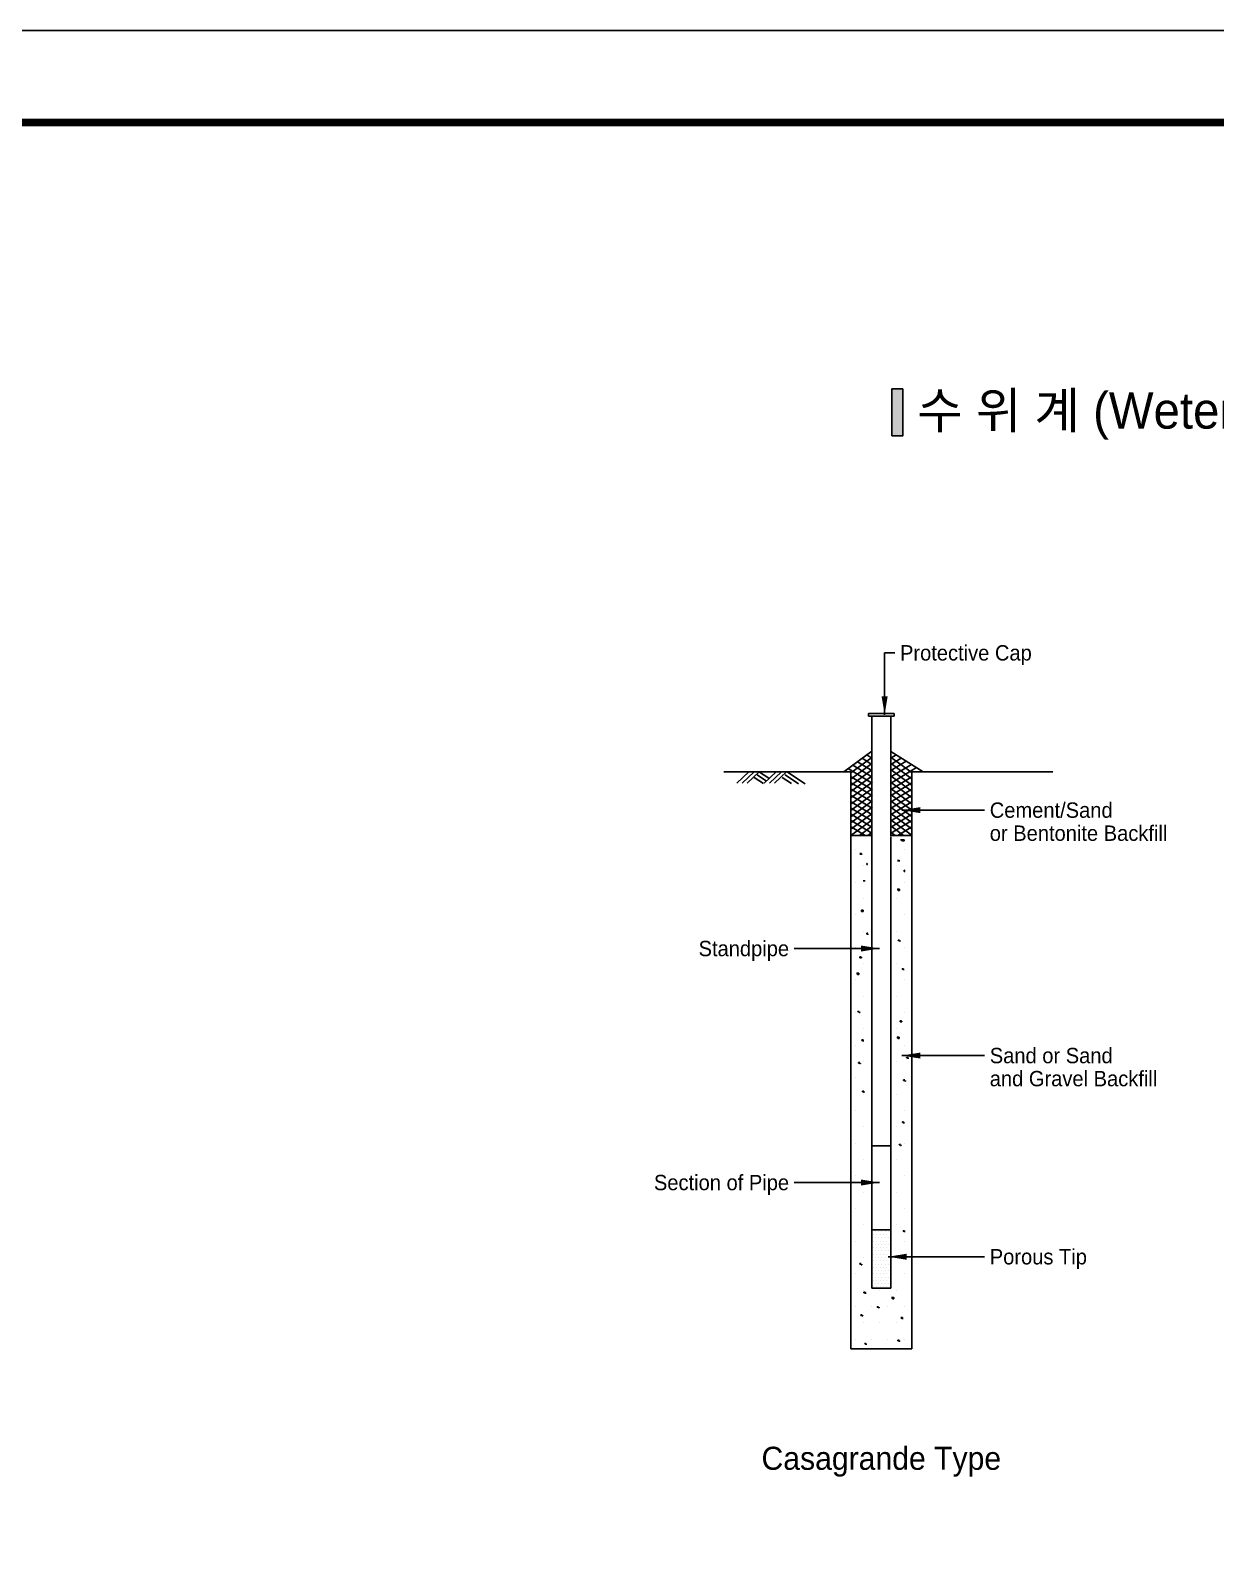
# Model space of a CAD drawing. Header units: millimetres. Extents: x 1073475 to 2890243, y -1340830 to -367733.
# Drawn here: x 2784307 to 2786621, y -370703 to -367733 of the extents above; entities that cross this region are included whole.
import ezdxf
from ezdxf.enums import TextEntityAlignment as Align

# ---------------------------------------------------------------- set-up
doc = ezdxf.new("R2010")
doc.units = ezdxf.units.MM
doc.header["$LTSCALE"] = 50
for name, color, linetype in [('11', 11, 'Continuous'), ('A-SYM', 7, 'Continuous'), ('C-1', 1, 'Continuous'), ('C-DIM', 7, 'Continuous'), ('C-TT', 9, 'Continuous'), ('TEX', 3, 'Continuous'), ('TEXT', 3, 'Continuous'), ('TITLE-2', 3, 'Continuous')]:
    doc.layers.add(name, color=color, linetype=linetype)
doc.styles.add('RXHG', font='arial.ttf')
doc.styles.add('돋움', font='')
doc.styles.get('돋움').set_extended_font_data('Dotum')
doc.dimstyles.new('SAM-LE-LE-상', dxfattribs={"dimscale": 0.1, "dimtxt": 300, "dimasz": 360, "dimexe": 70, "dimexo": 0, "dimgap": 100, "dimtad": 1, "dimdec": 0, "dimzin": 0, "dimdsep": 46, "dimlunit": 6, "dimtxsty": '돋움', "dimblk": 'NONE', "dimcen": 100, "dimclrd": 8, "dimclre": 8, "dimclrt": 256, "dimadec": 0, "dimazin": 0, "dimtfac": 1, "dimtdec": 0, "dimtix": 1, "dimtmove": 2, "dimatfit": 3, "dimfxl": 70, "dimtolj": 1, "dimtzin": 0, "dimlwd": -1, "dimlwe": -1, "dimarcsym": 0})

# ---------------------------------------------------------------- blocks, each defined once
blk = doc.blocks.new('dbox')
at = {"layer": '11'}
blk.add_line((4288, 57600), (81088, 57600), dxfattribs=at)
at = {"layer": '11', "const_width": 150}
blk.add_lwpolyline([(81088, 1800), (4288, 1800), (4288, 57600), (81088, 57600)], close=True, dxfattribs=at)
at = {"layer": 'TEXT', "color": 7}
blk.add_line((0, 59400), (84100, 59400), dxfattribs=at)
at = {"layer": 'TEX', "color": 6, "linetype": 'Continuous', "style": 'RXHG', "width": 1}
for tag, p in [('일자', (76628, 15972)), ('축척', (76628, 13925)), ('설계번호', (76684, 12170))]:
    blk.add_attdef(tag, p, '', height=300, dxfattribs=at)
at = {"layer": 'TEX', "color": 7, "linetype": 'Continuous', "style": 'RXHG', "width": 1}
blk.add_attdef('파일명', (81840, 4453), '', height=300, rotation=90, dxfattribs=at)
at = {"layer": 'TEX', "linetype": 'Continuous', "style": 'RXHG', "width": 1}
for tag, p in [('도면명-1', (77799, 3389)), ('도면명-2', (77799, 2662))]:
    blk.add_attdef(tag, text='', height=400, dxfattribs=at).set_placement(p, align=Align.CENTER)
blk = doc.blocks.new('*X58')
at = {"color": 0}
for p, q in [((7.8125, 10.625), (7.8125, 10.625)), ((8.125, 10.625), (8.125, 10.625)), ((8.75, 10.625), (8.75, 10.625)), ((7.96875, 10.3125), (7.96875, 10.3125)), ((8.59375, 10.3125), (8.59375, 10.3125)), ((7.8125, 10), (7.8125, 10)), ((8.125, 10), (8.125, 10)), ((8.75, 10), (8.75, 10)), ((7.96875, 9.6875), (7.96875, 9.6875)), ((8.59375, 9.6875), (8.59375, 9.6875)), ((7.8125, 9.375), (7.8125, 9.375)), ((8.125, 9.375), (8.125, 9.375)), ((8.75, 9.375), (8.75, 9.375)), ((7.96875, 9.0625), (7.96875, 9.0625)), ((8.59375, 9.0625), (8.59375, 9.0625)), ((7.8125, 8.75), (7.8125, 8.75)), ((8.125, 8.75), (8.125, 8.75)), ((8.75, 8.75), (8.75, 8.75)), ((7.96875, 8.4375), (7.96875, 8.4375)), ((8.59375, 8.4375), (8.59375, 8.4375)), ((7.8125, 8.125), (7.8125, 8.125)), ((8.125, 8.125), (8.125, 8.125)), ((8.75, 8.125), (8.75, 8.125)), ((7.96875, 7.8125), (7.96875, 7.8125)), ((8.59375, 7.8125), (8.59375, 7.8125)), ((7.8125, 7.5), (7.8125, 7.5)), ((8.125, 7.5), (8.125, 7.5)), ((8.75, 7.5), (8.75, 7.5)), ((7.96875, 7.1875), (7.96875, 7.1875)), ((8.59375, 7.1875), (8.59375, 7.1875)), ((7.8125, 6.875), (7.8125, 6.875)), ((8.125, 6.875), (8.125, 6.875)), ((8.75, 6.875), (8.75, 6.875)), ((7.96875, 6.5625), (7.96875, 6.5625)), ((8.59375, 6.5625), (8.59375, 6.5625)), ((7.8125, 6.25), (7.8125, 6.25)), ((8.125, 6.25), (8.125, 6.25)), ((8.75, 6.25), (8.75, 6.25)), ((7.96875, 5.9375), (7.96875, 5.9375)), ((8.59375, 5.9375), (8.59375, 5.9375)), ((7.8125, 5.625), (7.8125, 5.625)), ((8.125, 5.625), (8.125, 5.625)), ((8.75, 5.625), (8.75, 5.625)), ((7.96875, 5.3125), (7.96875, 5.3125)), ((8.59375, 5.3125), (8.59375, 5.3125)), ((7.8125, 5), (7.8125, 5)), ((8.125, 5), (8.125, 5)), ((8.75, 5), (8.75, 5)), ((7.96875, 4.6875), (7.96875, 4.6875)), ((8.59375, 4.6875), (8.59375, 4.6875)), ((7.8125, 4.375), (7.8125, 4.375)), ((8.125, 4.375), (8.125, 4.375)), ((8.75, 4.375), (8.75, 4.375)), ((7.96875, 4.0625), (7.96875, 4.0625)), ((8.59375, 4.0625), (8.59375, 4.0625)), ((7.8125, 3.75), (7.8125, 3.75)), ((8.125, 3.75), (8.125, 3.75)), ((8.75, 3.75), (8.75, 3.75)), ((7.96875, 3.4375), (7.96875, 3.4375)), ((8.59375, 3.4375), (8.59375, 3.4375)), ((7.8125, 3.125), (7.8125, 3.125)), ((8.125, 3.125), (8.125, 3.125)), ((8.75, 3.125), (8.75, 3.125)), ((7.96875, 2.8125), (7.96875, 2.8125)), ((8.59375, 2.8125), (8.59375, 2.8125)), ((7.8125, 2.5), (7.8125, 2.5)), ((8.125, 2.5), (8.125, 2.5)), ((8.75, 2.5), (8.75, 2.5)), ((7.96875, 2.1875), (7.96875, 2.1875)), ((8.28125, 2.1875), (8.28125, 2.1875)), ((8.59375, 2.1875), (8.59375, 2.1875)), ((7.8125, 1.875), (7.8125, 1.875)), ((8.125, 1.875), (8.125, 1.875)), ((8.4375, 1.875), (8.4375, 1.875)), ((8.75, 1.875), (8.75, 1.875)), ((7.96875, 1.5625), (7.96875, 1.5625)), ((8.28125, 1.5625), (8.28125, 1.5625)), ((8.59375, 1.5625), (8.59375, 1.5625)), ((7.8125, 1.25), (7.8125, 1.25)), ((8.125, 1.25), (8.125, 1.25)), ((8.4375, 1.25), (8.4375, 1.25)), ((8.75, 1.25), (8.75, 1.25))]:
    blk.add_line(p, q, dxfattribs=at)
blk = doc.blocks.new('*X59')
at = {"color": 0}
for p, q in [((6.71875, 3.3125), (6.71875, 3.3125)), ((6.75, 3.25), (6.75, 3.25)), ((6.78125, 3.3125), (6.78125, 3.3125)), ((6.8125, 3.25), (6.8125, 3.25)), ((6.84375, 3.3125), (6.84375, 3.3125)), ((6.875, 3.25), (6.875, 3.25)), ((6.90625, 3.3125), (6.90625, 3.3125)), ((6.9375, 3.25), (6.9375, 3.25)), ((6.96875, 3.3125), (6.96875, 3.3125)), ((7, 3.25), (7, 3.25)), ((7.03125, 3.3125), (7.03125, 3.3125)), ((7.0625, 3.25), (7.0625, 3.25)), ((6.71875, 3.1875), (6.71875, 3.1875)), ((6.71875, 3.0625), (6.71875, 3.0625)), ((6.71875, 2.9375), (6.71875, 2.9375)), ((6.75, 3.125), (6.75, 3.125)), ((6.75, 3), (6.75, 3)), ((6.78125, 3.1875), (6.78125, 3.1875)), ((6.78125, 3.0625), (6.78125, 3.0625)), ((6.78125, 2.9375), (6.78125, 2.9375)), ((6.8125, 3.125), (6.8125, 3.125)), ((6.8125, 3), (6.8125, 3)), ((6.84375, 3.1875), (6.84375, 3.1875)), ((6.84375, 3.0625), (6.84375, 3.0625)), ((6.84375, 2.9375), (6.84375, 2.9375)), ((6.875, 3.125), (6.875, 3.125)), ((6.875, 3), (6.875, 3)), ((6.90625, 3.1875), (6.90625, 3.1875)), ((6.90625, 3.0625), (6.90625, 3.0625)), ((6.90625, 2.9375), (6.90625, 2.9375)), ((6.9375, 3.125), (6.9375, 3.125)), ((6.9375, 3), (6.9375, 3)), ((6.96875, 3.1875), (6.96875, 3.1875)), ((6.96875, 3.0625), (6.96875, 3.0625)), ((6.96875, 2.9375), (6.96875, 2.9375)), ((7, 3.125), (7, 3.125)), ((7, 3), (7, 3)), ((7.03125, 3.1875), (7.03125, 3.1875)), ((7.03125, 3.0625), (7.03125, 3.0625)), ((7.03125, 2.9375), (7.03125, 2.9375)), ((7.0625, 3.125), (7.0625, 3.125)), ((7.0625, 3), (7.0625, 3)), ((6.71875, 2.8125), (6.71875, 2.8125)), ((6.71875, 2.6875), (6.71875, 2.6875)), ((6.75, 2.875), (6.75, 2.875)), ((6.75, 2.75), (6.75, 2.75)), ((6.75, 2.625), (6.75, 2.625)), ((6.78125, 2.8125), (6.78125, 2.8125)), ((6.78125, 2.6875), (6.78125, 2.6875)), ((6.8125, 2.875), (6.8125, 2.875)), ((6.8125, 2.75), (6.8125, 2.75)), ((6.8125, 2.625), (6.8125, 2.625)), ((6.84375, 2.8125), (6.84375, 2.8125)), ((6.84375, 2.6875), (6.84375, 2.6875)), ((6.875, 2.875), (6.875, 2.875)), ((6.875, 2.75), (6.875, 2.75)), ((6.875, 2.625), (6.875, 2.625)), ((6.90625, 2.8125), (6.90625, 2.8125)), ((6.90625, 2.6875), (6.90625, 2.6875)), ((6.9375, 2.875), (6.9375, 2.875)), ((6.9375, 2.75), (6.9375, 2.75)), ((6.9375, 2.625), (6.9375, 2.625)), ((6.96875, 2.8125), (6.96875, 2.8125)), ((6.96875, 2.6875), (6.96875, 2.6875)), ((7, 2.875), (7, 2.875)), ((7, 2.75), (7, 2.75)), ((7, 2.625), (7, 2.625)), ((7.03125, 2.8125), (7.03125, 2.8125)), ((7.03125, 2.6875), (7.03125, 2.6875)), ((7.0625, 2.875), (7.0625, 2.875)), ((7.0625, 2.75), (7.0625, 2.75)), ((7.0625, 2.625), (7.0625, 2.625)), ((6.71875, 2.5625), (6.71875, 2.5625)), ((6.71875, 2.4375), (6.71875, 2.4375)), ((6.75, 2.5), (6.75, 2.5)), ((6.75, 2.375), (6.75, 2.375)), ((6.78125, 2.5625), (6.78125, 2.5625)), ((6.78125, 2.4375), (6.78125, 2.4375)), ((6.8125, 2.5), (6.8125, 2.5)), ((6.8125, 2.375), (6.8125, 2.375)), ((6.84375, 2.5625), (6.84375, 2.5625)), ((6.84375, 2.4375), (6.84375, 2.4375)), ((6.875, 2.5), (6.875, 2.5)), ((6.875, 2.375), (6.875, 2.375)), ((6.90625, 2.5625), (6.90625, 2.5625)), ((6.90625, 2.4375), (6.90625, 2.4375)), ((6.9375, 2.5), (6.9375, 2.5)), ((6.9375, 2.375), (6.9375, 2.375)), ((6.96875, 2.5625), (6.96875, 2.5625)), ((6.96875, 2.4375), (6.96875, 2.4375)), ((7, 2.5), (7, 2.5)), ((7, 2.375), (7, 2.375)), ((7.03125, 2.5625), (7.03125, 2.5625)), ((7.03125, 2.4375), (7.03125, 2.4375)), ((7.0625, 2.5), (7.0625, 2.5)), ((7.0625, 2.375), (7.0625, 2.375)), ((6.71875, 2.3125), (6.71875, 2.3125)), ((6.75, 2.25), (6.75, 2.25)), ((6.78125, 2.3125), (6.78125, 2.3125)), ((6.8125, 2.25), (6.8125, 2.25)), ((6.84375, 2.3125), (6.84375, 2.3125)), ((6.875, 2.25), (6.875, 2.25)), ((6.90625, 2.3125), (6.90625, 2.3125)), ((6.9375, 2.25), (6.9375, 2.25)), ((6.96875, 2.3125), (6.96875, 2.3125)), ((7, 2.25), (7, 2.25)), ((7.03125, 2.3125), (7.03125, 2.3125)), ((7.0625, 2.25), (7.0625, 2.25))]:
    blk.add_line(p, q, dxfattribs=at)
blk = doc.blocks.new('_None')

msp = doc.modelspace()

# ---------------------------------------------------------------- hatches: boundary and pattern name
at = {"layer": 'A-SYM'}
msp.add_hatch(color=2, dxfattribs=at).paths.add_polyline_path([(2786010.5, -368432.7), (2785989.2, -368432.7), (2785989.2, -368524.6), (2786010.5, -368524.6)])

# ---------------------------------------------------------------- linework, layer by layer
at = {"layer": 'A-SYM', "color": 2}
msp.add_lwpolyline([(2786010.5, -368432.7), (2785989.2, -368432.7), (2785989.2, -368524.6), (2786010.5, -368524.6)], close=True, dxfattribs=at)
at = {"layer": 'C-1'}
for p, q in [((2785943.2, -369066.7), (2785943.2, -369071.8)), ((2785943.2, -369066.7), (2785993.3, -369066.7)), ((2785943.2, -369071.8), (2785993.3, -369071.8)), ((2785950.1, -369071.8), (2785950.1, -369306.5)), ((2785986.8, -369071.8), (2785986.8, -369304.9)), ((2785993.3, -369066.7), (2785993.3, -369071.8)), ((2785895, -369180.4), (2785949.9, -369140.2)), ((2785986.8, -369141.1), (2786050.4, -369180.4)), ((2785908.8, -369182.5), (2785949.9, -369152.4)), ((2785908.8, -369194.8), (2785949.9, -369164.6)), ((2785912.6, -369167.5), (2785950.1, -369190.6)), ((2785921.7, -369160.8), (2785950.1, -369178.3)), ((2785930.8, -369154.2), (2785950.1, -369166.1)), ((2785939.8, -369147.5), (2785950.1, -369153.8)), ((2785997.6, -369147.5), (2785987.3, -369153.8)), ((2786007.3, -369153.8), (2785987.3, -369166.1)), ((2786017.2, -369159.9), (2785987.3, -369178.3)), ((2786027.1, -369166), (2785987.3, -369190.6)), ((2786028.6, -369182.5), (2785987.5, -369152.4)), ((2786028.6, -369194.8), (2785987.5, -369164.6)), ((2785661, -369180.4), (2785908.8, -369180.4)), ((2785709.7, -369180.5), (2785686.3, -369202.7)), ((2785719.9, -369180.5), (2785696.5, -369202.7)), ((2785730.1, -369180.5), (2785706.7, -369202.7)), ((2785720.1, -369191.6), (2785738.3, -369203.5)), ((2785725.9, -369186.8), (2785744.1, -369198.7)), ((2785730.5, -369181.3), (2785748.7, -369193.2)), ((2785763, -369180.5), (2785739.6, -369202.7)), ((2785773.2, -369180.5), (2785749.8, -369202.7)), ((2785783.4, -369180.5), (2785760, -369202.7)), ((2785774.7, -369191.6), (2785792.9, -369203.5)), ((2785780.5, -369186.8), (2785806.4, -369203.8)), ((2785785.1, -369181.3), (2785819.5, -369203.8)), ((2785903.6, -369174.1), (2785950.9, -369203.3)), ((2785908.8, -369207), (2785949.9, -369176.9)), ((2785908.8, -369180.4), (2785908.8, -369304.9)), ((2785908.8, -369219.2), (2785949.9, -369189.1)), ((2785909.6, -369190.1), (2785950.9, -369215.6)), ((2786037, -369172.1), (2785986.5, -369203.3)), ((2786027.8, -369190.1), (2785986.5, -369215.6)), ((2786028.6, -369207), (2785987.5, -369176.9)), ((2786028.6, -369219.2), (2785987.5, -369189.1)), ((2786028.1, -369180.4), (2786028.1, -369304.9)), ((2786028.1, -369180.4), (2786303.4, -369180.4)), ((2785908.8, -369231.5), (2785949.9, -369201.4)), ((2785908.8, -369243.7), (2785949.9, -369213.6)), ((2785908.8, -369256), (2785949.9, -369225.8)), ((2785909.6, -369202.3), (2785950.9, -369227.8)), ((2785909.6, -369214.6), (2785950.9, -369240.1)), ((2785909.6, -369226.8), (2785950.9, -369252.3)), ((2786027.8, -369202.3), (2785986.5, -369227.8)), ((2786027.8, -369214.6), (2785986.5, -369240.1)), ((2786027.8, -369226.8), (2785986.5, -369252.3)), ((2786028.6, -369231.5), (2785987.5, -369201.4)), ((2786028.6, -369243.7), (2785987.5, -369213.6)), ((2786028.6, -369256), (2785987.5, -369225.8)), ((2785908.8, -369268.2), (2785949.9, -369238.1)), ((2785908.8, -369280.4), (2785949.9, -369250.3)), ((2785909.6, -369239.1), (2785950.1, -369264)), ((2785909.6, -369251.3), (2785950.1, -369276.2)), ((2786027.8, -369239.1), (2785986.5, -369264.5)), ((2786027.8, -369251.3), (2785986.5, -369276.8)), ((2786028.6, -369268.2), (2785987.5, -369238.1)), ((2786028.6, -369280.4), (2785987.5, -369250.3)), ((2785908.8, -369292.7), (2785949.9, -369262.6)), ((2785908.8, -369304.9), (2785949.9, -369274.8)), ((2785909.6, -369263.5), (2785950.1, -369288.5)), ((2785909.6, -369275.8), (2785950.1, -369300.7)), ((2785909.6, -369288), (2785937, -369304.9)), ((2785925.5, -369304.9), (2785949.9, -369287)), ((2786027.8, -369263.5), (2785986.5, -369289)), ((2786027.8, -369275.8), (2785986.5, -369301.3)), ((2786028.6, -369292.7), (2785987.5, -369262.6)), ((2786028.6, -369304.9), (2785987.5, -369274.8)), ((2786011.9, -369304.9), (2785987.5, -369287)), ((2786027.8, -369288), (2786000.4, -369304.9)), ((2785908.8, -369304.9), (2785908.8, -370307.2)), ((2785908.8, -369304.9), (2785950.1, -369304.9)), ((2785942.2, -369304.9), (2785949.9, -369299.3)), ((2785950.1, -369304.9), (2785950.1, -370188.5)), ((2785986.8, -369304.9), (2785986.8, -369306.9)), ((2785986.8, -369304.9), (2786028.1, -369304.9)), ((2785986.8, -369308.4), (2785986.8, -370188.5)), ((2786028.6, -369304.9), (2785987.3, -369304.9)), ((2785995.2, -369304.9), (2785987.5, -369299.3)), ((2786006.1, -369313.5), (2786008.5, -369313.5)), ((2786008.5, -369313.5), (2786006.1, -369313.5)), ((2786008.5, -369313.5), (2786008.5, -369315.6)), ((2786008.5, -369315.6), (2786010.8, -369315.6)), ((2786010.8, -369313.5), (2786009.1, -369313.5)), ((2786013.2, -369313.5), (2786010.8, -369313.5)), ((2786010.8, -369315.6), (2786013.2, -369315.6)), ((2786013.2, -369315.6), (2786013.2, -369313.5)), ((2786028.1, -369304.9), (2786028.1, -370307.2)), ((2786028.1, -369304.9), (2786028.1, -369306.9)), ((2785926.6, -369340.2), (2785928.3, -369340.2)), ((2785928.3, -369341.2), (2785926.6, -369341.2)), ((2785928.3, -369340.2), (2785929.9, -369340.2)), ((2785929.9, -369341.2), (2785928.3, -369341.2)), ((2785929.9, -369340.2), (2785929.9, -369341.2)), ((2785931.3, -369341.2), (2785929.9, -369341.2)), ((2785929.9, -369341.2), (2785931.3, -369341.2)), ((2785940.2, -369359.5), (2785940.7, -369359.5)), ((2785940.2, -369361.5), (2785940.2, -369359.5)), ((2785941.6, -369361.5), (2785940.2, -369361.5)), ((2785940.7, -369359.5), (2785940.7, -369361.5)), ((2785940.7, -369361.5), (2785941.6, -369361.5)), ((2785999.7, -369353.7), (2786001.4, -369353.7)), ((2786001.4, -369354.7), (2785999.7, -369354.7)), ((2786001.4, -369353.7), (2786003, -369353.7)), ((2786003, -369354.7), (2786001.4, -369354.7)), ((2786003, -369353.7), (2786003, -369354.7)), ((2786003, -369354.7), (2786004.4, -369354.7)), ((2786004.4, -369354.7), (2786003, -369354.7)), ((2786013.3, -369375), (2786013.3, -369372.9)), ((2786013.3, -369372.9), (2786013.8, -369372.9)), ((2786014.6, -369375), (2786013.3, -369375)), ((2786013.8, -369372.9), (2786013.8, -369375)), ((2786013.8, -369375), (2786014.6, -369375)), ((2785933, -369393.3), (2785936, -369393.3)), ((2785936, -369393.3), (2785935.5, -369393.3)), ((2785936, -369394), (2785936, -369393.3)), ((2785936, -369393.3), (2785936, -369394)), ((2785999.1, -369410.5), (2786001.3, -369410.5)), ((2786001.3, -369410.5), (2785999.1, -369410.5)), ((2786001.3, -369409.5), (2785999.7, -369409.5)), ((2786003.8, -369409.5), (2786001.3, -369409.5)), ((2786001.3, -369410.5), (2786001.3, -369412.2)), ((2786001.3, -369412.2), (2786003.8, -369412.2)), ((2786003.8, -369412.2), (2786003.8, -369409.5)), ((2785929.9, -369450.7), (2785929.9, -369453.4)), ((2785932.1, -369450.7), (2785929.9, -369450.7)), ((2785929.9, -369453.4), (2785933, -369453.4)), ((2785933, -369450.7), (2785932.1, -369450.7)), ((2785933, -369453.4), (2785933, -369450.7)), ((2785940.2, -369495.7), (2785940.2, -369497.7)), ((2785942.4, -369495.7), (2785940.2, -369495.7)), ((2785942.4, -369498.7), (2785942.4, -369496.7)), ((2785940.2, -369497.7), (2785942.4, -369497.7)), ((2785942.4, -369497.7), (2785942.4, -369498.7)), ((2786001.3, -369509.2), (2786001.3, -369510.2)), ((2786003.8, -369509.2), (2786001.3, -369509.2)), ((2786001.3, -369510.2), (2786003.8, -369510.2)), ((2786003.8, -369510.2), (2786003.8, -369511.2)), ((2786003.8, -369511.2), (2786005.2, -369511.2)), ((2786005.2, -369511.2), (2786005.2, -369510.2)), ((2785926.6, -369542), (2785926.6, -369543.7)), ((2785928.3, -369542), (2785926.6, -369542)), ((2785926.6, -369543.7), (2785928.3, -369543.7)), ((2785928.3, -369542.7), (2785928.3, -369541)), ((2785929.9, -369542.7), (2785928.3, -369542.7)), ((2785928.3, -369543.7), (2785929.9, -369543.7)), ((2785929.9, -369543.7), (2785929.9, -369542.7)), ((2785922, -369574.6), (2785919.8, -369574.6)), ((2785919.8, -369574.6), (2785922, -369574.6)), ((2785922, -369573.6), (2785920.3, -369573.6)), ((2785924.5, -369573.6), (2785922, -369573.6)), ((2785922, -369574.6), (2785922, -369576.3)), ((2785922, -369576.3), (2785924.5, -369576.3)), ((2785924.5, -369576.3), (2785924.5, -369573.6)), ((2786009.1, -369565), (2786009.1, -369566)), ((2786011.6, -369565), (2786009.1, -369565)), ((2786009.1, -369566), (2786010.8, -369566)), ((2786010.8, -369566), (2786010.8, -369566.7)), ((2786010.8, -369566.7), (2786012.4, -369566.7)), ((2786011.6, -369566.7), (2786011.6, -369565)), ((2786012.4, -369566.7), (2786011.6, -369566.7)), ((2786013.2, -369566.7), (2786011.6, -369566.7)), ((2785924.9, -369648.4), (2785922.4, -369648.4)), ((2785922.4, -369648.4), (2785922.4, -369649.4)), ((2785922.4, -369649.4), (2785924.9, -369649.4)), ((2785924.9, -369649.4), (2785924.9, -369650.5)), ((2785924.9, -369650.5), (2785926.3, -369650.5)), ((2785926.3, -369650.5), (2785926.3, -369649.4)), ((2786007.2, -369666.9), (2786005.5, -369666.9)), ((2786005.5, -369666.9), (2786005.5, -369668.6)), ((2786005.5, -369668.6), (2786007.2, -369668.6)), ((2786007.2, -369667.6), (2786007.2, -369665.9)), ((2786008.8, -369667.6), (2786007.2, -369667.6)), ((2786007.2, -369668.6), (2786008.8, -369668.6)), ((2786008.8, -369668.6), (2786008.8, -369667.6)), ((2785932.7, -369704.2), (2785930.2, -369704.2)), ((2785930.2, -369704.2), (2785930.2, -369705.2)), ((2785930.2, -369705.2), (2785931.8, -369705.2)), ((2785931.8, -369705.2), (2785931.8, -369705.9)), ((2785932.7, -369705.9), (2785932.7, -369704.2)), ((2785998.7, -369699.5), (2786000.9, -369699.5)), ((2786000.9, -369699.5), (2785998.7, -369699.5)), ((2786000.9, -369698.5), (2785999.2, -369698.5)), ((2786003.4, -369698.5), (2786000.9, -369698.5)), ((2786000.9, -369699.5), (2786000.9, -369701.2)), ((2786000.9, -369701.2), (2786003.4, -369701.2)), ((2786003.4, -369701.2), (2786003.4, -369698.5)), ((2785931.8, -369705.9), (2785933.5, -369705.9)), ((2785934.3, -369705.9), (2785932.7, -369705.9)), ((2785933.5, -369705.9), (2785932.7, -369705.9)), ((2785926.4, -369748.4), (2785923.9, -369748.4)), ((2785923.9, -369748.4), (2785923.9, -369749.4)), ((2785923.9, -369749.4), (2785926.4, -369749.4)), ((2785926.4, -369749.4), (2785926.4, -369750.4)), ((2785926.4, -369750.4), (2785927.8, -369750.4)), ((2785927.8, -369750.4), (2785927.8, -369749.4)), ((2786017.9, -369738.1), (2786017.9, -369739.1)), ((2786020.4, -369738.1), (2786017.9, -369738.1)), ((2786017.9, -369739.1), (2786019.5, -369739.1)), ((2786019.5, -369739.1), (2786019.5, -369739.8)), ((2786019.5, -369739.8), (2786021.2, -369739.8)), ((2786020.4, -369739.8), (2786020.4, -369738.1)), ((2786021.2, -369739.8), (2786020.4, -369739.8)), ((2786022, -369739.8), (2786020.4, -369739.8)), ((2786011.6, -369782.3), (2786011.6, -369783.3)), ((2786014.1, -369782.3), (2786011.6, -369782.3)), ((2786011.6, -369783.3), (2786014.1, -369783.3)), ((2786014.1, -369783.3), (2786014.1, -369784.3)), ((2786014.1, -369784.3), (2786015.4, -369784.3)), ((2786015.4, -369784.3), (2786015.4, -369783.3)), ((2785934.1, -369804.1), (2785931.6, -369804.1)), ((2785931.6, -369804.1), (2785931.6, -369805.2)), ((2785931.6, -369805.2), (2785933.3, -369805.2)), ((2785933.3, -369805.2), (2785933.3, -369805.8)), ((2785933.3, -369805.8), (2785935, -369805.8)), ((2785934.1, -369805.8), (2785934.1, -369804.1)), ((2785935.8, -369805.8), (2785934.1, -369805.8)), ((2785935, -369805.8), (2785934.1, -369805.8)), ((2786009.5, -369864), (2786009.5, -369865)), ((2786012, -369864), (2786009.5, -369864)), ((2786009.5, -369865), (2786011.2, -369865)), ((2786011.2, -369865), (2786011.2, -369865.7)), ((2786011.2, -369865.7), (2786012.9, -369865.7)), ((2786012, -369865.7), (2786012, -369864)), ((2786012.9, -369865.7), (2786012, -369865.7)), ((2786013.7, -369865.7), (2786012, -369865.7)), ((2785950.1, -369910.8), (2785986.8, -369910.8)), ((2786003.2, -369908.2), (2786003.2, -369909.2)), ((2786005.7, -369908.2), (2786003.2, -369908.2)), ((2786003.2, -369909.2), (2786005.7, -369909.2)), ((2786005.7, -369909.2), (2786005.7, -369910.2)), ((2786005.7, -369910.2), (2786007.1, -369910.2)), ((2786007.1, -369910.2), (2786007.1, -369909.2)), ((2785950.1, -370074.8), (2785986.8, -370074.8)), ((2786011, -370076.6), (2786011, -370077.6)), ((2786013.5, -370076.6), (2786011, -370076.6)), ((2786011, -370077.6), (2786012.7, -370077.6)), ((2786012.7, -370077.6), (2786012.7, -370078.2)), ((2786012.7, -370078.2), (2786014.3, -370078.2)), ((2786013.5, -370078.2), (2786013.5, -370076.6)), ((2786014.3, -370078.2), (2786013.5, -370078.2)), ((2786015.1, -370078.2), (2786013.5, -370078.2)), ((2785926.7, -370140.9), (2785926.7, -370141.9)), ((2785929.2, -370140.9), (2785926.7, -370140.9)), ((2785926.7, -370141.9), (2785929.2, -370141.9)), ((2785929.2, -370141.9), (2785929.2, -370142.9)), ((2785929.2, -370142.9), (2785930.6, -370142.9)), ((2785930.6, -370142.9), (2785930.6, -370141.9)), ((2785934.5, -370196.6), (2785934.5, -370197.6)), ((2785937, -370196.6), (2785934.5, -370196.6)), ((2785934.5, -370197.6), (2785936.1, -370197.6)), ((2785936.1, -370197.6), (2785936.1, -370198.3)), ((2785936.1, -370198.3), (2785937.8, -370198.3)), ((2785937, -370198.3), (2785937, -370196.6)), ((2785937.8, -370198.3), (2785937, -370198.3)), ((2785938.6, -370198.3), (2785937, -370198.3)), ((2785950.1, -370188.5), (2785986.8, -370188.5)), ((2785990.2, -370207.7), (2785988, -370207.7)), ((2785988, -370207.7), (2785990.2, -370207.7)), ((2785990.2, -370206.7), (2785988.5, -370206.7)), ((2785992.7, -370206.7), (2785990.2, -370206.7)), ((2785990.2, -370207.7), (2785990.2, -370209.4)), ((2785990.2, -370209.4), (2785992.7, -370209.4)), ((2785992.7, -370209.4), (2785992.7, -370206.7)), ((2785962.8, -370225.1), (2785960.4, -370225.1)), ((2785960.4, -370225.1), (2785960.4, -370226.1)), ((2785960.4, -370226.1), (2785962.8, -370226.1)), ((2785962.8, -370226.1), (2785962.8, -370227.1)), ((2785962.8, -370227.1), (2785964.2, -370227.1)), ((2785964.2, -370227.1), (2785964.2, -370226.1)), ((2785928.2, -370240.8), (2785928.2, -370241.8)), ((2785930.7, -370240.8), (2785928.2, -370240.8)), ((2785928.2, -370241.8), (2785930.7, -370241.8)), ((2785930.7, -370241.8), (2785930.7, -370242.8)), ((2785930.7, -370242.8), (2785932.1, -370242.8)), ((2785932.1, -370242.8), (2785932.1, -370241.8)), ((2786009.6, -370246.3), (2786007.1, -370246.3)), ((2786007.1, -370246.3), (2786007.1, -370247.3)), ((2786007.1, -370247.3), (2786008.8, -370247.3)), ((2786008.8, -370247.3), (2786008.8, -370247.9)), ((2786008.8, -370247.9), (2786010.5, -370247.9)), ((2786009.6, -370247.9), (2786009.6, -370246.3)), ((2786011.3, -370247.9), (2786009.6, -370247.9)), ((2786010.5, -370247.9), (2786009.6, -370247.9)), ((2785935.9, -370296.6), (2785935.9, -370297.6)), ((2785938.4, -370296.6), (2785935.9, -370296.6)), ((2785935.9, -370297.6), (2785937.6, -370297.6)), ((2785937.6, -370297.6), (2785937.6, -370298.3)), ((2785937.6, -370298.3), (2785939.3, -370298.3)), ((2785938.4, -370298.3), (2785938.4, -370296.6)), ((2785939.3, -370298.3), (2785938.4, -370298.3)), ((2785940.1, -370298.3), (2785938.4, -370298.3)), ((2786003.3, -370290.4), (2786000.9, -370290.4)), ((2786000.9, -370290.4), (2786000.9, -370291.5)), ((2786000.9, -370291.5), (2786003.3, -370291.5)), ((2786003.3, -370291.5), (2786003.3, -370292.5)), ((2786003.3, -370292.5), (2786004.7, -370292.5)), ((2786004.7, -370292.5), (2786004.7, -370291.5)), ((2785908.8, -370307.2), (2786028.1, -370307.2))]:
    msp.add_line(p, q, dxfattribs=at)

# ---------------------------------------------------------------- block references
at = {"xscale": 0.1, "yscale": 0.1, "zscale": 0.1}
msp.add_blockref('dbox', (2780912.7, -373673.1), dxfattribs=at)
at = {"layer": 'C-1', "xscale": 102, "yscale": 102, "zscale": 102}
for name, p in [('*X58', (2785120.8, -370415.8)), ('*X59', (2785265.1, -370415.8))]:
    msp.add_blockref(name, p, dxfattribs=at)

# ---------------------------------------------------------------- texts
at = {"layer": 'C-DIM', "color": 1, "style": '돋움'}
for s, p in [('Protective Cap', (2786004.9, -368948.3)), ('Cement/Sand', (2786180.2, -369255.4)), ('or Bentonite Backfill', (2786180.2, -369300.4)), ('Sand or Sand', (2786180.2, -369734.6)), ('and Gravel Backfill', (2786180.2, -369779.6)), ('Porous Tip', (2786180.2, -370127.4))]:
    msp.add_text(s, height=30, dxfattribs=at).set_placement(p, align=Align.MIDDLE_LEFT)
for s, p in [('Standpipe', (2785788.3, -369525.6)), ('Section of Pipe', (2785788.3, -369982.5))]:
    msp.add_text(s, height=30, dxfattribs=at).set_placement(p, align=Align.MIDDLE_RIGHT)
at = {"layer": 'C-TT', "style": '돋움'}
msp.add_text('Casagrande Type', height=45, dxfattribs=at).set_placement((2785968.4, -370526.5), align=Align.MIDDLE)
at = {"layer": 'TITLE-2', "style": '돋움'}
msp.add_text('수 위 계 (Weter Level Meter)', height=70.707, dxfattribs=at).set_placement((2786038.7, -368510.5))

# ---------------------------------------------------------------- leaders
at = {"layer": 'C-DIM'}
for points in [[(2785974.9, -369069.2), (2785974.9, -368948.3), (2785994.9, -368948.3)], [(2786008.8, -369255.4), (2786150.2, -369255.4), (2786170.2, -369255.4)], [(2785964.7, -369525.6), (2785818.3, -369525.6), (2785798.3, -369525.6)], [(2786008.8, -369734.6), (2786150.2, -369734.6), (2786170.2, -369734.6)], [(2785964.7, -369982.5), (2785818.3, -369982.5), (2785798.3, -369982.5)], [(2785981.9, -370127.4), (2786150.2, -370127.4), (2786170.2, -370127.4)]]:
    msp.add_leader(points, dimstyle='SAM-LE-LE-상', dxfattribs=at)

doc.saveas('drawing.dxf')
